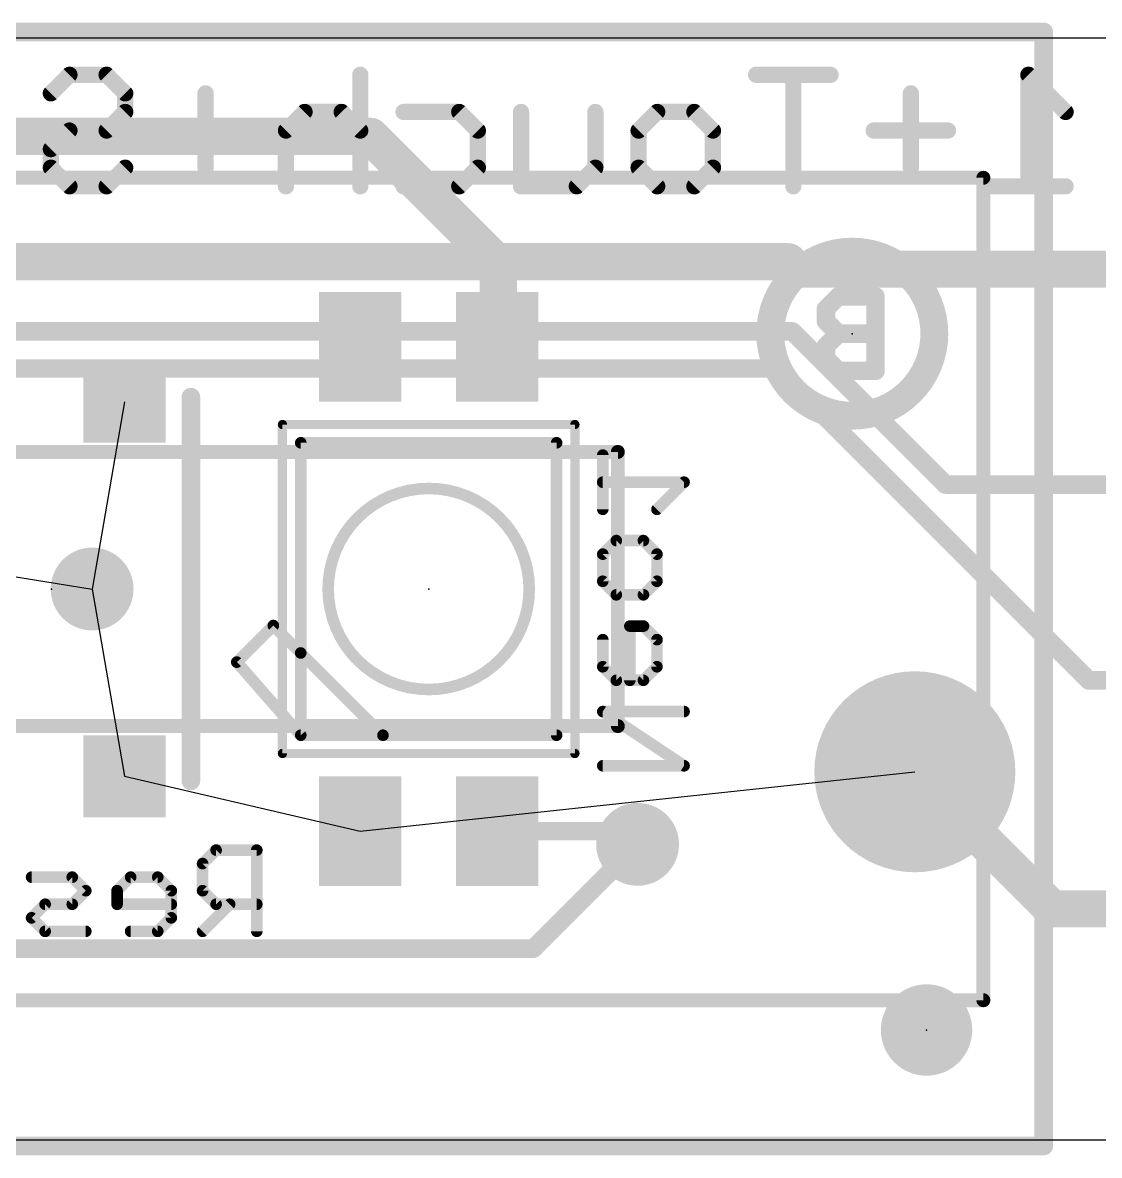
# Model space of a CAD drawing. Extents: x 1.7 to 53.6, y -6.2 to 6.2.
# Drawn here: x 30.1 to 41.88, y -6.2 to 6.2 of the extents above; entities that cross this region are included whole.
import ezdxf

# ---------------------------------------------------------------- set-up
doc = ezdxf.new("R2010")
doc.units = 0
for name, color, linetype in [('1', 12, 'CONTINUOUS'), ('16', 5, 'CONTINUOUS'), ('17', 110, 'CONTINUOUS'), ('18', 3, 'CONTINUOUS'), ('19', 53, 'CONTINUOUS'), ('20', 53, 'CONTINUOUS'), ('21', 40, 'CONTINUOUS'), ('22', 6, 'CONTINUOUS'), ('23', 53, 'CONTINUOUS'), ('24', 53, 'CONTINUOUS'), ('46', 140, 'CONTINUOUS')]:
    doc.layers.add(name, color=color, linetype=linetype)

# ---------------------------------------------------------------- blocks, each defined once
blk = doc.blocks.new('PIE')
at = {"const_width": 0.5}
blk.add_lwpolyline([(0, -0.25, 1), (0, 0.25, 1), (0, -0.25)], format="xyb", dxfattribs=at)
blk = doc.blocks.new('RECT')
blk.add_solid([(-0.5, -0.5), (0.5, -0.5), (-0.5, 0.5), (0.5, 0.5)])
blk = doc.blocks.new('ROUNDP')
at = {"const_width": 0.5}
blk.add_lwpolyline([(0, -0.25, 1), (0, 0.25, 1), (0, -0.25)], format="xyb", dxfattribs=at)
blk = doc.blocks.new('ROUNDV')
at = {"const_width": 0.5}
blk.add_lwpolyline([(0, -0.25, 1), (0, 0.25, 1), (0, -0.25)], format="xyb", dxfattribs=at)

msp = doc.modelspace()

# ---------------------------------------------------------------- linework, layer by layer
at = {"layer": '1'}
for points, const_width in [([(16.383, 6.096), (41.275, 6.096)], 0.2032), ([(41.275, 6.096), (41.275, -6.096)], 0.2032), ([(38.4788, 3.5814), (28.5496, 3.5814)], 0.4064), ([(38.5602, 3.5), (38.4788, 3.5814)], 0.4064), ([(48.841, 3.5), (38.5602, 3.5)], 0.4064), ([(38.5223, 2.8194), (25.4048, 2.8194)], 0.2032), ([(40.1987, 1.143), (38.5223, 2.8194)], 0.2032), ([(38.354, 2.413), (26.289, 2.413)], 0.2032), ([(41.767, -1), (38.354, 2.413)], 0.2032), ([(48.198, 1.143), (40.1987, 1.143)], 0.2032), ([(48.341, -1), (41.767, -1)], 0.2032), ([(41.364, -3.5), (39.864, -2)], 0.4064), ([(35.687, -3.937), (36.83, -2.794)], 0.2032), ([(48.841, -3.5), (41.364, -3.5)], 0.4064), ([(12.319, -3.937), (35.687, -3.937)], 0.2032), ([(41.275, -6.096), (16.383, -6.096)], 0.2032)]:
    msp.add_lwpolyline(points, dxfattribs=dict(at, const_width=const_width))
for points, const_width in [([(41.3258, 6.096, 1), (41.2242, 6.096)], 0.1016), ([(41.275, 6.0452, 1), (41.275, 6.1468)], 0.1016), ([(38.5506, 3.6532, 1), (38.4069, 3.5096)], 0.2032), ([(38.4788, 3.4798, 1), (38.4788, 3.683)], 0.2032), ([(38.5602, 3.6016, 1), (38.5602, 3.3984)], 0.2032), ([(38.4883, 3.4282, 1), (38.632, 3.5718)], 0.2032), ([(38.5583, 2.8553, 1), (38.4864, 2.7835)], 0.1016), ([(38.5223, 2.7686, 1), (38.5223, 2.8702)], 0.1016), ([(38.3899, 2.4489, 1), (38.3181, 2.3771)], 0.1016), ([(38.354, 2.3622, 1), (38.354, 2.4638)], 0.1016), ([(40.1987, 1.1938, 1), (40.1987, 1.0922)], 0.1016), ([(40.1628, 1.1071, 1), (40.2347, 1.1789)], 0.1016), ([(41.767, -0.9492, 1), (41.767, -1.0508)], 0.1016), ([(41.7311, -1.0359, 1), (41.8029, -0.9641)], 0.1016), ([(39.9358, -1.9282, 1), (39.7922, -2.0718)], 0.2032), ([(36.8659, -2.8299, 1), (36.7941, -2.7581)], 0.1016), ([(41.364, -3.3984, 1), (41.364, -3.6016)], 0.2032), ([(41.2922, -3.5718, 1), (41.4358, -3.4282)], 0.2032), ([(35.687, -3.9878, 1), (35.687, -3.8862)], 0.1016), ([(35.6511, -3.9011, 1), (35.7229, -3.9729)], 0.1016), ([(41.2242, -6.096, 1), (41.3258, -6.096)], 0.1016), ([(41.275, -6.1468, 1), (41.275, -6.0452)], 0.1016)]:
    msp.add_lwpolyline(points, format="xyb", dxfattribs=dict(at, const_width=const_width))
at = {"layer": '16'}
for points, const_width in [([(16.383, 6.096), (41.275, 6.096)], 0.2032), ([(41.275, 6.096), (41.275, -6.096)], 0.2032), ([(23.114, 4.953), (33.909, 4.953)], 0.4064), ([(33.909, 4.953), (35.306, 3.556)], 0.4064), ([(35.306, 3.556), (35.306, 2.662)], 0.4064), ([(35.306, 2.662), (35.294, 2.65)], 0.4064), ([(35.953, -2.65), (35.294, -2.65)], 0.2032), ([(36.686, -2.65), (35.953, -2.65)], 0.2032), ([(36.83, -2.794), (36.686, -2.65)], 0.2032), ([(41.275, -6.096), (16.383, -6.096)], 0.2032)]:
    msp.add_lwpolyline(points, dxfattribs=dict(at, const_width=const_width))
for points, const_width in [([(41.3258, 6.096, 1), (41.2242, 6.096)], 0.1016), ([(41.275, 6.0452, 1), (41.275, 6.1468)], 0.1016), ([(33.9808, 5.0248, 1), (33.8372, 4.8812)], 0.2032), ([(33.909, 4.8514, 1), (33.909, 5.0546)], 0.2032), ([(35.4076, 3.556, 1), (35.2044, 3.556)], 0.2032), ([(35.2342, 3.4842, 1), (35.3778, 3.6278)], 0.2032), ([(35.3778, 2.5902, 1), (35.2342, 2.7338)], 0.2032), ([(35.2222, 2.7218, 1), (35.3658, 2.5782)], 0.2032), ([(35.2044, 2.662, 1), (35.4076, 2.662)], 0.2032), ([(35.294, -2.5992, 1), (35.294, -2.7008)], 0.1016), ([(35.953, -2.5992, 1), (35.953, -2.7008)], 0.1016), ([(35.953, -2.7008, 1), (35.953, -2.5992)], 0.1016), ([(36.7219, -2.6141, 1), (36.6501, -2.6859)], 0.1016), ([(36.686, -2.7008, 1), (36.686, -2.5992)], 0.1016), ([(36.7941, -2.8299, 1), (36.8659, -2.7581)], 0.1016), ([(41.2242, -6.096, 1), (41.3258, -6.096)], 0.1016), ([(41.275, -6.1468, 1), (41.275, -6.0452)], 0.1016)]:
    msp.add_lwpolyline(points, format="xyb", dxfattribs=dict(at, const_width=const_width))
at = {"layer": '19'}
for p, q in [((31.2165, 2.05), (30.861, 0)), ((27.305, 0.574), (30.861, 0)), ((30.861, 0), (31.2165, -2.05)), ((31.2165, -2.05), (33.794, -2.65)), ((33.794, -2.65), (39.864, -2))]:
    msp.add_line(p, q, dxfattribs=at)
at = {"layer": '20'}
for p, q in [((4.445, 6.0325), (52.324, 6.0325)), ((52.324, -6.0325), (4.445, -6.0325))]:
    msp.add_line(p, q, dxfattribs=at)
at = {"layer": '21'}
for points, const_width in [([(5.614, 4.5), (40.614, 4.5)], 0.1524), ([(40.614, 4.5), (40.614, -4.5)], 0.1524), ([(33.144, -0.7), (33.144, 1.6)], 0.127), ([(33.144, 1.6), (35.944, 1.6)], 0.127), ([(35.944, 1.6), (35.944, -1.6)], 0.127), ([(9.614, 1.5), (36.614, 1.5)], 0.1524), ([(36.614, 1.5), (36.614, -1.5)], 0.1524), ([(32.844, -0.4), (32.444, -0.8)], 0.127), ([(33.144, -0.7), (32.844, -0.4)], 0.127), ([(32.444, -0.8), (33.144, -1.6)], 0.127), ([(33.144, -1.6), (33.144, -0.7)], 0.127), ([(34.044, -1.6), (33.144, -0.7)], 0.127), ([(36.614, -1.5), (9.614, -1.5)], 0.1524), ([(34.044, -1.6), (33.144, -1.6)], 0.127), ([(35.944, -1.6), (34.044, -1.6)], 0.127), ([(40.614, -4.5), (5.614, -4.5)], 0.1524)]:
    msp.add_lwpolyline(points, dxfattribs=dict(at, const_width=const_width))
for points, const_width in [([(40.6521, 4.5, 1), (40.5759, 4.5)], 0.0762), ([(40.614, 4.4619, 1), (40.614, 4.5381)], 0.0762), ([(33.1758, 1.6, 1), (33.1122, 1.6)], 0.0635), ([(33.144, 1.6318, 1), (33.144, 1.5683)], 0.0635), ([(35.9758, 1.6, 1), (35.9123, 1.6)], 0.0635), ([(35.944, 1.5683, 1), (35.944, 1.6318)], 0.0635), ([(36.6521, 1.5, 1), (36.5759, 1.5)], 0.0762), ([(36.614, 1.4619, 1), (36.614, 1.5381)], 0.0762), ([(34.544, -1.1, 1), (34.544, 1.1, 1), (34.544, -1.1)], 0.127), ([(32.8665, -0.3775, 1), (32.8215, -0.4225)], 0.0635), ([(32.8665, -0.4225, 1), (32.8215, -0.3775)], 0.0635), ([(32.4679, -0.7791, 1), (32.4201, -0.8209)], 0.0635), ([(33.1758, -0.7, 1), (33.1122, -0.7)], 0.0635), ([(33.1665, -0.6775, 1), (33.1215, -0.7225)], 0.0635), ([(33.1122, -0.7, 1), (33.1758, -0.7)], 0.0635), ([(33.1215, -0.7225, 1), (33.1665, -0.6775)], 0.0635), ([(32.4215, -0.7775, 1), (32.4665, -0.8225)], 0.0635), ([(36.5759, -1.5, 1), (36.6521, -1.5)], 0.0762), ([(36.614, -1.5381, 1), (36.614, -1.4619)], 0.0762), ([(33.1122, -1.6, 1), (33.1758, -1.6)], 0.0635), ([(33.144, -1.5683, 1), (33.144, -1.6318)], 0.0635), ([(33.1201, -1.6209, 1), (33.1679, -1.5791)], 0.0635), ([(34.044, -1.5683, 1), (34.044, -1.6318)], 0.0635), ([(34.0215, -1.6225, 1), (34.0665, -1.5775)], 0.0635), ([(34.044, -1.6318, 1), (34.044, -1.5683)], 0.0635), ([(35.9123, -1.6, 1), (35.9758, -1.6)], 0.0635), ([(35.944, -1.6318, 1), (35.944, -1.5683)], 0.0635), ([(40.5759, -4.5, 1), (40.6521, -4.5)], 0.0762), ([(40.614, -4.5381, 1), (40.614, -4.4619)], 0.0762)]:
    msp.add_lwpolyline(points, format="xyb", dxfattribs=dict(at, const_width=const_width))
at = {"layer": '22'}
for points, const_width in [([(30.4094, 5.4238), (30.6128, 5.6271)], 0.1778), ([(30.6128, 5.6271), (31.0196, 5.6271)], 0.1778), ([(31.0196, 5.6271), (31.2229, 5.4238)], 0.1778), ([(33.7956, 5.6271), (33.7956, 4.4069)], 0.1778), ([(38.941, 5.6271), (38.1275, 5.6271)], 0.1778), ([(38.5342, 4.4069), (38.5342, 5.6271)], 0.1778), ([(41.5136, 5.2204), (41.1069, 5.6271)], 0.1778), ([(41.1069, 5.6271), (41.1069, 4.4069)], 0.1778), ([(31.2229, 5.4238), (31.2229, 5.2204)], 0.1778), ([(32.1025, 5.4238), (32.1025, 4.6103)], 0.1778), ([(39.8206, 5.4238), (39.8206, 4.6103)], 0.1778), ([(31.2229, 5.2204), (31.0196, 5.017)], 0.1778), ([(33.1855, 5.2204), (32.9821, 5.017)], 0.1778), ([(33.5922, 5.2204), (33.1855, 5.2204)], 0.1778), ([(33.7956, 5.017), (33.5922, 5.2204)], 0.1778), ([(34.2685, 5.2204), (34.8786, 5.2204)], 0.1778), ([(34.8786, 5.2204), (35.082, 5.017)], 0.1778), ([(35.5548, 4.4069), (35.5548, 5.2204)], 0.1778), ([(36.3683, 5.2204), (36.3683, 4.6103)], 0.1778), ([(36.8411, 5.017), (37.0445, 5.2204)], 0.1778), ([(37.0445, 5.2204), (37.4513, 5.2204)], 0.1778), ([(37.4513, 5.2204), (37.6546, 5.017)], 0.1778), ([(30.6128, 5.017), (30.4094, 4.8136)], 0.1778), ([(31.0196, 5.017), (30.6128, 5.017)], 0.1778), ([(32.5093, 5.017), (31.6958, 5.017)], 0.1778), ([(32.9821, 5.017), (32.9821, 4.4069)], 0.1778), ([(35.082, 5.017), (35.082, 4.6103)], 0.1778), ([(36.8411, 4.6103), (36.8411, 5.017)], 0.1778), ([(37.6546, 5.017), (37.6546, 4.6103)], 0.1778), ([(40.2273, 5.017), (39.4138, 5.017)], 0.1778), ([(30.4094, 4.8136), (30.4094, 4.6103)], 0.1778), ([(30.4094, 4.6103), (30.6128, 4.4069)], 0.1778), ([(31.0196, 4.4069), (31.2229, 4.6103)], 0.1778), ([(35.082, 4.6103), (34.8786, 4.4069)], 0.1778), ([(36.3683, 4.6103), (36.1649, 4.4069)], 0.1778), ([(37.0445, 4.4069), (36.8411, 4.6103)], 0.1778), ([(37.6546, 4.6103), (37.4513, 4.4069)], 0.1778), ([(30.6128, 4.4069), (31.0196, 4.4069)], 0.1778), ([(34.8786, 4.4069), (34.2685, 4.4069)], 0.1778), ([(36.1649, 4.4069), (35.5548, 4.4069)], 0.1778), ([(37.4513, 4.4069), (37.0445, 4.4069)], 0.1778), ([(41.5136, 4.4069), (40.7001, 4.4069)], 0.1778), ([(39.0268, 3.2011), (38.8912, 3.0655)], 0.2032), ([(39.4335, 3.2011), (39.0268, 3.2011)], 0.2032), ([(39.4335, 2.3876), (39.4335, 3.2011)], 0.2032), ([(38.8912, 3.0655), (38.8912, 2.9299)], 0.2032), ([(38.8912, 2.9299), (39.0268, 2.7943)], 0.2032), ([(39.0268, 2.7943), (38.8912, 2.6588)], 0.2032), ([(39.4335, 2.7943), (39.0268, 2.7943)], 0.2032), ([(38.8912, 2.6588), (38.8912, 2.5232)], 0.2032), ([(38.8912, 2.5232), (39.0268, 2.3876)], 0.2032), ([(39.0268, 2.3876), (39.4335, 2.3876)], 0.2032), ([(31.9419, -2.1), (31.9419, 2.1)], 0.2032), ([(36.449, 0.872), (36.449, 1.4652)], 0.127), ([(37.3388, 1.1686), (36.449, 1.1686)], 0.127), ([(37.0422, 0.872), (37.3388, 1.1686)], 0.127), ([(36.449, 0.3814), (36.5973, 0.5297)], 0.127), ([(36.5973, 0.5297), (36.8939, 0.5297)], 0.127), ([(36.8939, 0.5297), (37.0422, 0.3814)], 0.127), ([(36.449, 0.0848), (36.449, 0.3814)], 0.127), ([(37.0422, 0.3814), (37.0422, 0.0848)], 0.127), ([(36.5973, -0.0635), (36.449, 0.0848)], 0.127), ([(37.0422, 0.0848), (36.8939, -0.0635)], 0.127), ([(36.8939, -0.0635), (36.5973, -0.0635)], 0.127), ([(36.8939, -0.4059), (36.7456, -0.4059)], 0.127), ([(36.7456, -0.4059), (36.7456, -0.999)], 0.127), ([(37.0422, -0.5541), (36.8939, -0.4059)], 0.127), ([(36.449, -0.5541), (36.449, -0.8507)], 0.127), ([(37.0422, -0.8507), (37.0422, -0.5541)], 0.127), ([(36.449, -0.8507), (36.5973, -0.999)], 0.127), ([(36.8939, -0.999), (37.0422, -0.8507)], 0.127), ([(36.5973, -0.999), (36.8939, -0.999)], 0.127), ([(37.3388, -1.9345), (36.449, -1.3414)], 0.127), ([(36.449, -1.3414), (37.3388, -1.3414)], 0.127), ([(36.449, -1.9345), (37.3388, -1.9345)], 0.127), ([(32.218, -2.8567), (32.0697, -3.005)], 0.127), ([(32.6629, -2.8567), (32.218, -2.8567)], 0.127), ([(32.6629, -3.7465), (32.6629, -2.8567)], 0.127), ([(32.0697, -3.005), (32.0697, -3.3016)], 0.127), ([(30.6436, -3.1533), (30.1987, -3.1533)], 0.127), ([(30.7918, -3.3016), (30.6436, -3.1533)], 0.127), ([(31.2825, -3.1533), (31.1342, -3.3016)], 0.127), ([(31.5791, -3.1533), (31.2825, -3.1533)], 0.127), ([(31.7274, -3.3016), (31.5791, -3.1533)], 0.127), ([(30.6436, -3.4499), (30.7918, -3.3016)], 0.127), ([(31.1342, -3.3016), (31.1342, -3.4499)], 0.127), ([(31.7274, -3.5982), (31.7274, -3.3016)], 0.127), ([(32.0697, -3.3016), (32.218, -3.4499)], 0.127), ([(30.1987, -3.5982), (30.347, -3.4499)], 0.127), ([(30.347, -3.4499), (30.6436, -3.4499)], 0.127), ([(31.1342, -3.4499), (31.7274, -3.4499)], 0.127), ([(32.3663, -3.4499), (32.0697, -3.7465)], 0.127), ([(32.218, -3.4499), (32.6629, -3.4499)], 0.127), ([(30.347, -3.7465), (30.1987, -3.5982)], 0.127), ([(31.5791, -3.7465), (31.7274, -3.5982)], 0.127), ([(30.7918, -3.7465), (30.347, -3.7465)], 0.127), ([(31.2825, -3.7465), (31.5791, -3.7465)], 0.127)]:
    msp.add_lwpolyline(points, dxfattribs=dict(at, const_width=const_width))
for points, const_width in [([(30.6128, 5.6716, 1), (30.6128, 5.5827)], 0.0889), ([(30.6443, 5.5957, 1), (30.5814, 5.6586)], 0.0889), ([(31.051, 5.6586, 1), (30.9881, 5.5957)], 0.0889), ([(31.0196, 5.5827, 1), (31.0196, 5.6716)], 0.0889), ([(33.8401, 5.6271, 1), (33.7512, 5.6271)], 0.0889), ([(38.1275, 5.6716, 1), (38.1275, 5.5827)], 0.0889), ([(38.5787, 5.6271, 1), (38.4898, 5.6271)], 0.0889), ([(38.941, 5.5827, 1), (38.941, 5.6716)], 0.0889), ([(41.1513, 5.6271, 1), (41.0624, 5.6271)], 0.0889), ([(41.1383, 5.6586, 1), (41.0755, 5.5957)], 0.0889), ([(30.378, 5.4552, 1), (30.4409, 5.3923)], 0.0889), ([(31.2674, 5.4238, 1), (31.1785, 5.4238)], 0.0889), ([(31.1915, 5.3923, 1), (31.2544, 5.4552)], 0.0889), ([(32.147, 5.4238, 1), (32.0581, 5.4238)], 0.0889), ([(39.865, 5.4238, 1), (39.7761, 5.4238)], 0.0889), ([(31.1785, 5.2204, 1), (31.2674, 5.2204)], 0.0889), ([(31.2544, 5.189, 1), (31.1915, 5.2518)], 0.0889), ([(33.1855, 5.2648, 1), (33.1855, 5.1759)], 0.0889), ([(33.2169, 5.189, 1), (33.1541, 5.2518)], 0.0889), ([(33.6237, 5.2518, 1), (33.5608, 5.189)], 0.0889), ([(33.5922, 5.1759, 1), (33.5922, 5.2648)], 0.0889), ([(34.2685, 5.2648, 1), (34.2685, 5.1759)], 0.0889), ([(34.91, 5.2518, 1), (34.8472, 5.189)], 0.0889), ([(34.8786, 5.1759, 1), (34.8786, 5.2648)], 0.0889), ([(35.5992, 5.2204, 1), (35.5103, 5.2204)], 0.0889), ([(36.4127, 5.2204, 1), (36.3238, 5.2204)], 0.0889), ([(37.0445, 5.2648, 1), (37.0445, 5.1759)], 0.0889), ([(37.0759, 5.189, 1), (37.0131, 5.2518)], 0.0889), ([(37.4827, 5.2518, 1), (37.4198, 5.189)], 0.0889), ([(37.4513, 5.1759, 1), (37.4513, 5.2648)], 0.0889), ([(41.4822, 5.189, 1), (41.5451, 5.2518)], 0.0889), ([(30.6128, 5.0615, 1), (30.6128, 4.9726)], 0.0889), ([(30.6443, 4.9856, 1), (30.5814, 5.0484)], 0.0889), ([(30.9881, 5.0484, 1), (31.051, 4.9856)], 0.0889), ([(31.0196, 4.9726, 1), (31.0196, 5.0615)], 0.0889), ([(31.6958, 5.0615, 1), (31.6958, 4.9726)], 0.0889), ([(32.5093, 4.9726, 1), (32.5093, 5.0615)], 0.0889), ([(33.0266, 5.017, 1), (32.9377, 5.017)], 0.0889), ([(32.9507, 5.0484, 1), (33.0136, 4.9856)], 0.0889), ([(33.7642, 4.9856, 1), (33.827, 5.0484)], 0.0889), ([(35.1264, 5.017, 1), (35.0375, 5.017)], 0.0889), ([(35.0505, 4.9856, 1), (35.1134, 5.0484)], 0.0889), ([(36.8856, 5.017, 1), (36.7967, 5.017)], 0.0889), ([(36.8097, 5.0484, 1), (36.8726, 4.9856)], 0.0889), ([(37.6991, 5.017, 1), (37.6102, 5.017)], 0.0889), ([(37.6232, 4.9856, 1), (37.6861, 5.0484)], 0.0889), ([(39.4138, 5.0615, 1), (39.4138, 4.9726)], 0.0889), ([(40.2273, 4.9726, 1), (40.2273, 5.0615)], 0.0889), ([(30.4539, 4.8136, 1), (30.365, 4.8136)], 0.0889), ([(30.378, 4.8451, 1), (30.4409, 4.7822)], 0.0889), ([(30.4409, 4.6417, 1), (30.378, 4.5788)], 0.0889), ([(30.365, 4.6103, 1), (30.4539, 4.6103)], 0.0889), ([(31.2544, 4.5788, 1), (31.1915, 4.6417)], 0.0889), ([(32.0581, 4.6103, 1), (32.147, 4.6103)], 0.0889), ([(35.0375, 4.6103, 1), (35.1264, 4.6103)], 0.0889), ([(35.1134, 4.5788, 1), (35.0505, 4.6417)], 0.0889), ([(36.3238, 4.6103, 1), (36.4127, 4.6103)], 0.0889), ([(36.3997, 4.5788, 1), (36.3369, 4.6417)], 0.0889), ([(36.8726, 4.6417, 1), (36.8097, 4.5788)], 0.0889), ([(36.7967, 4.6103, 1), (36.8856, 4.6103)], 0.0889), ([(37.6102, 4.6103, 1), (37.6991, 4.6103)], 0.0889), ([(37.6861, 4.5788, 1), (37.6232, 4.6417)], 0.0889), ([(39.7761, 4.6103, 1), (39.865, 4.6103)], 0.0889), ([(30.6128, 4.4514, 1), (30.6128, 4.3624)], 0.0889), ([(30.5814, 4.3755, 1), (30.6443, 4.4383)], 0.0889), ([(30.9881, 4.4383, 1), (31.051, 4.3755)], 0.0889), ([(31.0196, 4.3624, 1), (31.0196, 4.4514)], 0.0889), ([(34.2685, 4.4514, 1), (34.2685, 4.3624)], 0.0889), ([(34.8472, 4.4383, 1), (34.91, 4.3755)], 0.0889), ([(34.8786, 4.3624, 1), (34.8786, 4.4514)], 0.0889), ([(35.5548, 4.4514, 1), (35.5548, 4.3624)], 0.0889), ([(36.1335, 4.4383, 1), (36.1963, 4.3755)], 0.0889), ([(36.1649, 4.3624, 1), (36.1649, 4.4514)], 0.0889), ([(37.0445, 4.4514, 1), (37.0445, 4.3624)], 0.0889), ([(37.0131, 4.3755, 1), (37.0759, 4.4383)], 0.0889), ([(37.4198, 4.4383, 1), (37.4827, 4.3755)], 0.0889), ([(37.4513, 4.3624, 1), (37.4513, 4.4514)], 0.0889), ([(40.7001, 4.4514, 1), (40.7001, 4.3624)], 0.0889), ([(41.5136, 4.3624, 1), (41.5136, 4.4514)], 0.0889), ([(32.9377, 4.4069, 1), (33.0266, 4.4069)], 0.0889), ([(33.7512, 4.4069, 1), (33.8401, 4.4069)], 0.0889), ([(35.5103, 4.4069, 1), (35.5992, 4.4069)], 0.0889), ([(38.4898, 4.4069, 1), (38.5787, 4.4069)], 0.0889), ([(41.0624, 4.4069, 1), (41.1513, 4.4069)], 0.0889), ([(39.1795, 1.896, 1), (39.1795, 3.692, 1), (39.1795, 1.896)], 0.3048), ([(39.0268, 3.2519, 1), (39.0268, 3.1503)], 0.1016), ([(39.0627, 3.1652, 1), (38.9908, 3.237)], 0.1016), ([(39.4843, 3.2011, 1), (39.3827, 3.2011)], 0.1016), ([(39.4335, 3.1503, 1), (39.4335, 3.2519)], 0.1016), ([(38.942, 3.0655, 1), (38.8404, 3.0655)], 0.1016), ([(38.8553, 3.1014, 1), (38.9271, 3.0296)], 0.1016), ([(38.9271, 2.9658, 1), (38.8553, 2.894)], 0.1016), ([(38.8404, 2.9299, 1), (38.942, 2.9299)], 0.1016), ([(39.0268, 2.8451, 1), (39.0268, 2.7435)], 0.1016), ([(39.0627, 2.7584, 1), (38.9908, 2.8303)], 0.1016), ([(38.9908, 2.7584, 1), (39.0627, 2.8303)], 0.1016), ([(39.4335, 2.7435, 1), (39.4335, 2.8451)], 0.1016), ([(38.942, 2.6588, 1), (38.8404, 2.6588)], 0.1016), ([(38.8553, 2.6947, 1), (38.9271, 2.6228)], 0.1016), ([(38.9271, 2.5591, 1), (38.8553, 2.4873)], 0.1016), ([(38.8404, 2.5232, 1), (38.942, 2.5232)], 0.1016), ([(39.0268, 2.4384, 1), (39.0268, 2.3368)], 0.1016), ([(39.4335, 2.3368, 1), (39.4335, 2.4384)], 0.1016), ([(38.9908, 2.3517, 1), (39.0627, 2.4235)], 0.1016), ([(39.3827, 2.3876, 1), (39.4843, 2.3876)], 0.1016), ([(31.9927, 2.1, 1), (31.8911, 2.1)], 0.1016), ([(36.4808, 1.4652, 1), (36.4173, 1.4652)], 0.0635), ([(36.449, 1.2004, 1), (36.449, 1.1369)], 0.0635), ([(37.3612, 1.1461, 1), (37.3163, 1.1911)], 0.0635), ([(37.3388, 1.1369, 1), (37.3388, 1.2004)], 0.0635), ([(36.4173, 0.872, 1), (36.4808, 0.872)], 0.0635), ([(37.0197, 0.8945, 1), (37.0646, 0.8496)], 0.0635), ([(36.5973, 0.5614, 1), (36.5973, 0.4979)], 0.0635), ([(36.6197, 0.5072, 1), (36.5748, 0.5521)], 0.0635), ([(36.9163, 0.5521, 1), (36.8714, 0.5072)], 0.0635), ([(36.8939, 0.4979, 1), (36.8939, 0.5614)], 0.0635), ([(36.4808, 0.3814, 1), (36.4173, 0.3814)], 0.0635), ([(36.4265, 0.4038, 1), (36.4715, 0.3589)], 0.0635), ([(37.0739, 0.3814, 1), (37.0104, 0.3814)], 0.0635), ([(37.0197, 0.3589, 1), (37.0646, 0.4038)], 0.0635), ([(36.4715, 0.1072, 1), (36.4265, 0.0623)], 0.0635), ([(37.0646, 0.0623, 1), (37.0197, 0.1072)], 0.0635), ([(36.4173, 0.0848, 1), (36.4808, 0.0848)], 0.0635), ([(37.0104, 0.0848, 1), (37.0739, 0.0848)], 0.0635), ([(36.5973, -0.0318, 1), (36.5973, -0.0953)], 0.0635), ([(36.5748, -0.086, 1), (36.6197, -0.0411)], 0.0635), ([(36.8714, -0.0411, 1), (36.9163, -0.086)], 0.0635), ([(36.8939, -0.0953, 1), (36.8939, -0.0318)], 0.0635), ([(36.7773, -0.4059, 1), (36.7138, -0.4059)], 0.0635), ([(36.7456, -0.3741, 1), (36.7456, -0.4376)], 0.0635), ([(36.9163, -0.3834, 1), (36.8714, -0.4283)], 0.0635), ([(36.8939, -0.4376, 1), (36.8939, -0.3741)], 0.0635), ([(36.4808, -0.5541, 1), (36.4173, -0.5541)], 0.0635), ([(37.0739, -0.5541, 1), (37.0104, -0.5541)], 0.0635), ([(37.0197, -0.5766, 1), (37.0646, -0.5317)], 0.0635), ([(36.4715, -0.8283, 1), (36.4265, -0.8732)], 0.0635), ([(36.4173, -0.8507, 1), (36.4808, -0.8507)], 0.0635), ([(37.0104, -0.8507, 1), (37.0739, -0.8507)], 0.0635), ([(37.0646, -0.8732, 1), (37.0197, -0.8283)], 0.0635), ([(36.5973, -0.9673, 1), (36.5973, -1.0308)], 0.0635), ([(36.5748, -1.0215, 1), (36.6197, -0.9766)], 0.0635), ([(36.7138, -0.999, 1), (36.7773, -0.999)], 0.0635), ([(36.8714, -0.9766, 1), (36.9163, -1.0215)], 0.0635), ([(36.8939, -1.0308, 1), (36.8939, -0.9673)], 0.0635), ([(36.4666, -1.315, 1), (36.4314, -1.3678)], 0.0635), ([(36.449, -1.3096, 1), (36.449, -1.3731)], 0.0635), ([(37.3388, -1.3731, 1), (37.3388, -1.3096)], 0.0635), ([(36.449, -1.9028, 1), (36.449, -1.9663)], 0.0635), ([(37.3211, -1.961, 1), (37.3564, -1.9081)], 0.0635), ([(37.3388, -1.9663, 1), (37.3388, -1.9028)], 0.0635), ([(31.8911, -2.1, 1), (31.9927, -2.1)], 0.1016), ([(32.218, -2.825, 1), (32.218, -2.8885)], 0.0635), ([(32.2405, -2.8792, 1), (32.1955, -2.8343)], 0.0635), ([(32.6946, -2.8567, 1), (32.6311, -2.8567)], 0.0635), ([(32.6629, -2.8885, 1), (32.6629, -2.825)], 0.0635), ([(32.1015, -3.005, 1), (32.038, -3.005)], 0.0635), ([(32.0473, -2.9826, 1), (32.0922, -3.0275)], 0.0635), ([(30.1987, -3.1216, 1), (30.1987, -3.1851)], 0.0635), ([(30.666, -3.1309, 1), (30.6211, -3.1758)], 0.0635), ([(30.6436, -3.1851, 1), (30.6436, -3.1216)], 0.0635), ([(31.2825, -3.1216, 1), (31.2825, -3.1851)], 0.0635), ([(31.3049, -3.1758, 1), (31.26, -3.1309)], 0.0635), ([(31.6015, -3.1309, 1), (31.5566, -3.1758)], 0.0635), ([(31.5791, -3.1851, 1), (31.5791, -3.1216)], 0.0635), ([(30.8143, -3.3241, 1), (30.7694, -3.2792)], 0.0635), ([(30.7694, -3.3241, 1), (30.8143, -3.2792)], 0.0635), ([(31.1659, -3.3016, 1), (31.1024, -3.3016)], 0.0635), ([(31.1117, -3.2792, 1), (31.1566, -3.3241)], 0.0635), ([(31.7591, -3.3016, 1), (31.6956, -3.3016)], 0.0635), ([(31.7049, -3.3241, 1), (31.7498, -3.2792)], 0.0635), ([(32.038, -3.3016, 1), (32.1015, -3.3016)], 0.0635), ([(32.0922, -3.2792, 1), (32.0473, -3.3241)], 0.0635), ([(30.347, -3.4182, 1), (30.347, -3.4817)], 0.0635), ([(30.3694, -3.4724, 1), (30.3245, -3.4275)], 0.0635), ([(30.6211, -3.4275, 1), (30.666, -3.4724)], 0.0635), ([(30.6436, -3.4817, 1), (30.6436, -3.4182)], 0.0635), ([(31.1024, -3.4499, 1), (31.1659, -3.4499)], 0.0635), ([(31.1342, -3.4182, 1), (31.1342, -3.4817)], 0.0635), ([(31.7274, -3.4817, 1), (31.7274, -3.4182)], 0.0635), ([(32.218, -3.4182, 1), (32.218, -3.4817)], 0.0635), ([(32.1955, -3.4724, 1), (32.2405, -3.4275)], 0.0635), ([(32.3887, -3.4724, 1), (32.3438, -3.4275)], 0.0635), ([(32.6629, -3.4817, 1), (32.6629, -3.4182)], 0.0635), ([(30.2211, -3.5758, 1), (30.1762, -3.6207)], 0.0635), ([(30.1762, -3.5758, 1), (30.2211, -3.6207)], 0.0635), ([(31.6956, -3.5982, 1), (31.7591, -3.5982)], 0.0635), ([(31.7498, -3.6207, 1), (31.7049, -3.5758)], 0.0635), ([(30.347, -3.7147, 1), (30.347, -3.7783)], 0.0635), ([(30.3245, -3.769, 1), (30.3694, -3.724)], 0.0635), ([(30.7918, -3.7783, 1), (30.7918, -3.7147)], 0.0635), ([(31.2825, -3.7147, 1), (31.2825, -3.7783)], 0.0635), ([(31.5566, -3.724, 1), (31.6015, -3.769)], 0.0635), ([(31.5791, -3.7783, 1), (31.5791, -3.7147)], 0.0635), ([(32.0473, -3.724, 1), (32.0922, -3.769)], 0.0635), ([(32.6311, -3.7465, 1), (32.6946, -3.7465)], 0.0635)]:
    msp.add_lwpolyline(points, format="xyb", dxfattribs=dict(at, const_width=const_width))
at = {"layer": '23'}
msp.add_point((34.544, 0), dxfattribs=at)
at = {"layer": '24'}
for p in [(39.1795, 2.794), (30.4165, 0), (39.9923, -4.826)]:
    msp.add_point(p, dxfattribs=at)
at = {"layer": '46', "const_width": 0.1016}
for points in [[(32.944, -1.8), (32.944, 1.8)], [(32.944, 1.8), (36.144, 1.8)], [(36.144, 1.8), (36.144, -1.8)], [(36.144, -1.8), (32.944, -1.8)]]:
    msp.add_lwpolyline(points, dxfattribs=at)
at = {"layer": '46', "const_width": 0.0508}
for points in [[(32.9694, 1.8, 1), (32.9186, 1.8)], [(32.944, 1.8254, 1), (32.944, 1.7746)], [(36.1694, 1.8, 1), (36.1186, 1.8)], [(36.144, 1.7746, 1), (36.144, 1.8254)], [(32.944, -1.7746, 1), (32.944, -1.8254)], [(32.9186, -1.8, 1), (32.9694, -1.8)], [(36.1186, -1.8, 1), (36.1694, -1.8)], [(36.144, -1.8254, 1), (36.144, -1.7746)]]:
    msp.add_lwpolyline(points, format="xyb", dxfattribs=at)

# ---------------------------------------------------------------- block references
at = {"layer": '16', "yscale": 0.9}
for p, xscale, rotation in [((33.794, 2.65), 1.2, 90), ((35.294, 2.65), 1.2, 90), ((31.2165, 2.05), 0.9, 270), ((31.2165, -2.05), 0.9, 270), ((33.794, -2.65), 1.2, 90), ((35.294, -2.65), 1.2, 90)]:
    msp.add_blockref('RECT', p, dxfattribs=dict(at, xscale=xscale, rotation=rotation))
at = {"layer": '16'}
msp.add_blockref('PIE', (39.9923, -4.826), dxfattribs=at)
at = {"layer": '17', "xscale": 2.2, "yscale": 2.2}
msp.add_blockref('ROUNDP', (39.864, -2), dxfattribs=at)
msp.add_blockref('ROUNDP', (39.864, -2), dxfattribs=at)
at = {"layer": '18', "xscale": 0.9064, "yscale": 0.9064}
for p in [(30.861, 0), (30.861, 0), (36.83, -2.794), (36.83, -2.794)]:
    msp.add_blockref('ROUNDV', p, dxfattribs=at)

doc.saveas('drawing.dxf')
